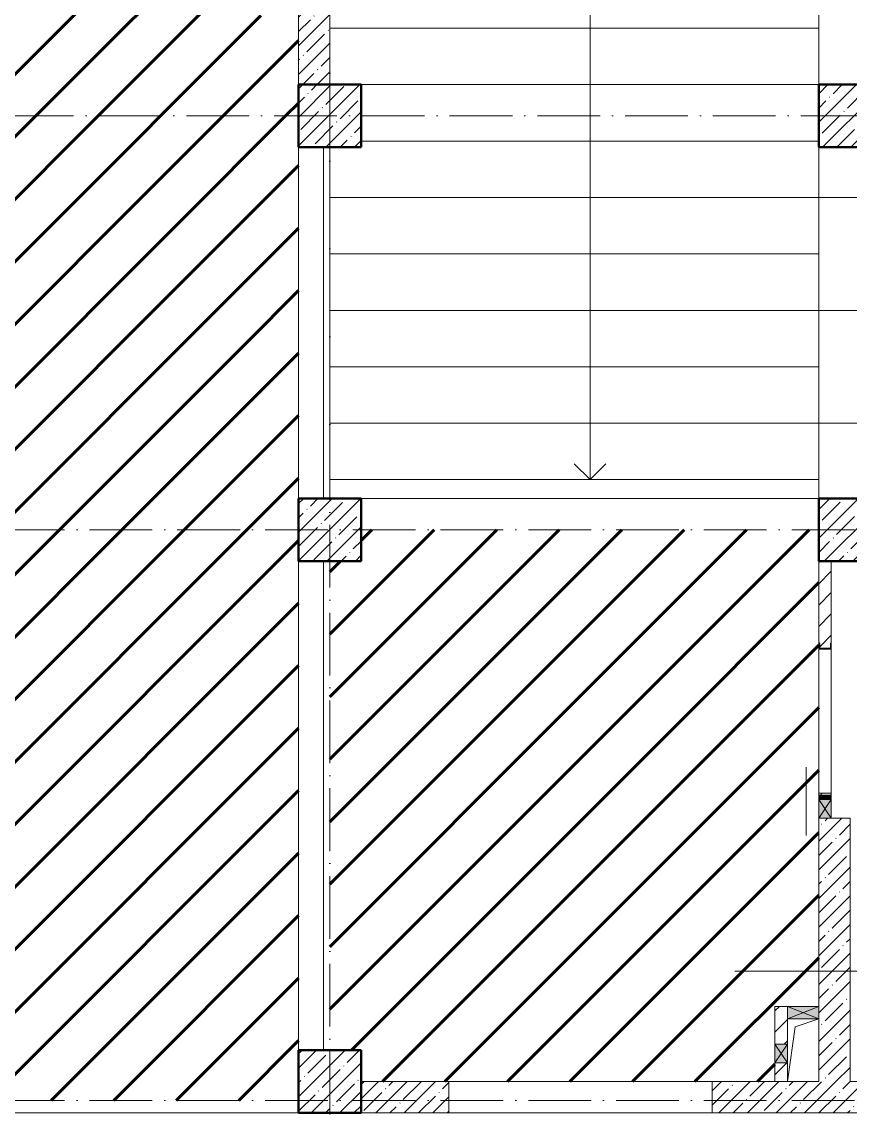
# Model space of a CAD drawing. Header units: millimetres. Extents: x -606178 to 312196, y -19338 to 632709.
# Drawn here: x -257508 to -250901, y 461300 to 470025 of the extents above; entities that cross this region are included whole.
import ezdxf

# ---------------------------------------------------------------- set-up
doc = ezdxf.new("R2010")
doc.units = ezdxf.units.MM
doc.linetypes.add('200_ШТРИХ_ш1п0_6_', pattern=[160, 100, -60])
doc.linetypes.add('50_200_ШТРИХ_1Т_ш5_п1_п1_', pattern=[700, 500, -100, 0, -100])
for name, color, linetype, lineweight in [('6.4.1) Окр пт с инж. ПТ2.16', 3, 'Continuous', 60), ('A-DETL-GENF-OTLN', 7, 'Continuous', 9), ('A-FLOR-____-OTLN', 7, 'Continuous', 9), ('A-GENM-____-MCUT', 7, 'Continuous', 25), ('A-GENM-____-OTLN', 7, 'Continuous', 9), ('A-GENM-____-OTLN-1', 7, 'Continuous', 25), ('A-GLAZ-____-OTLN', 7, 'Continuous', 9), ('A-WALL-____-MCUT-1', 7, 'Continuous', 9), ('A-WALL-____-OTLN', 7, 'Continuous', 9), ('A-WALL-____-PATT-1', 7, 'Continuous', 9), ('A-WALL-FNSH-MCUT-1', 7, 'Continuous', 9), ('I-WALL-____-OTLN', 7, 'Continuous', 9), ('S-COLS-____-MCUT', 7, 'Continuous', 50), ('S-COLS-____-OTLN', 7, 'Continuous', 9), ('S-GRID-____-OTLN-1', 7, '50_200_ШТРИХ_1Т_ш5_п1_п1_', 9), ('S-STRS-____-OTLN-1', 7, 'Continuous', 9)]:
    doc.layers.add(name, color=color, linetype=linetype, lineweight=lineweight)
doc.layers.add('A-DETL-GENF-OTLN-4', color=9, linetype='200_ШТРИХ_ш1п0_6_', lineweight=9, true_color=0x808080)
doc.layers.add('A-DETL-GENF-OTLN-5', color=7, linetype='Continuous', lineweight=5, true_color=0xc0c0c0)
pattern_1 = [(45, (-264901.3, 451794.26), (-84.8528, 84.8528), [])]
pattern_2 = [(45, (-264901.3, 451794.26), (-114.04925, 114.04925), []), (45, (-264787.25, 451794.26), (-114.04925, 114.04925), [201.612, -40.322, 3.353, -36.97])]

# ---------------------------------------------------------------- blocks, each defined once
blk = doc.blocks.new('BSC_Колонна _Прямоугольная - 500х500-V103-АР1_План отверстий 2 этажа в осях 1-64_А-ГГ')
at = {"layer": 'S-COLS-____-OTLN'}
h = blk.add_hatch(dxfattribs=at)
h.set_pattern_fill('FP_132', color=256, style=0, pattern_type=2)
h.set_pattern_definition([(45, (-9850, -9781.04), (-114.0493, 114.0493), []), (45, (-9735.95, -9781.04), (-114.0493, 114.0493), [201.613, -40.323, 3.353, -36.97])])
h.paths.add_polyline_path([(-250, -250), (250, -250), (250, 250), (-250, 250)], flags=0)
at = {"layer": 'S-COLS-____-MCUT'}
for p, q in [((250, 250), (-250, 250)), ((-250, 250), (-250, -250)), ((250, -250), (250, 250)), ((-250, -250), (250, -250))]:
    blk.add_line(p, q, dxfattribs=at)
blk = doc.blocks.new('BSC_Колонна _Прямоугольная - 500х500-V105-АР1_План отверстий 2 этажа в осях 1-64_А-ГГ')
at = {"layer": 'S-COLS-____-OTLN'}
h = blk.add_hatch(dxfattribs=at)
h.set_pattern_fill('FP_134', color=256, style=0, pattern_type=2)
h.set_pattern_definition([(45, (-9850, -17481.04), (-114.0493, 114.0493), []), (45, (-9735.95, -17481.04), (-114.0493, 114.0493), [201.613, -40.323, 3.353, -36.97])])
h.paths.add_polyline_path([(-250, -250), (250, -250), (250, 250), (-250, 250)], flags=0)
at = {"layer": 'S-COLS-____-MCUT'}
for p, q in [((250, 250), (-250, 250)), ((-250, 250), (-250, -250)), ((250, -250), (250, 250)), ((-250, -250), (250, -250))]:
    blk.add_line(p, q, dxfattribs=at)
blk = doc.blocks.new('BSC_Колонна _Прямоугольная - 500х700-V110-АР1_План отверстий 2 этажа в осях 1-64_А-ГГ')
at = {"layer": 'S-COLS-____-OTLN'}
h = blk.add_hatch(dxfattribs=at)
h.set_pattern_fill('FP_139', color=256, style=0, pattern_type=2)
h.set_pattern_definition([(315, (-17481.04, 14100), (114.0493, 114.0493), []), (315, (-17481.04, 13985.95), (114.0493, 114.0493), [201.612, -40.322, 3.353, -36.97])])
h.paths.add_polyline_path([(-250, 350), (-250, -350), (250, -350), (250, 350)], flags=0)
at = {"layer": 'S-COLS-____-MCUT'}
for p, q in [((250, 350), (-250, 350)), ((-250, 350), (-250, -350)), ((250, -350), (250, 350)), ((-250, -350), (250, -350))]:
    blk.add_line(p, q, dxfattribs=at)
blk = doc.blocks.new('BSC_Колонна _Прямоугольная - 500х700-V134-АР1_План отверстий 2 этажа в осях 1-64_А-ГГ')
at = {"layer": 'S-COLS-____-OTLN'}
h = blk.add_hatch(dxfattribs=at)
h.set_pattern_fill('FP_164', color=256, style=0, pattern_type=2)
h.set_pattern_definition([(315, (-14181.04, 14100), (114.0493, 114.0493), []), (315, (-14181.04, 13985.95), (114.0493, 114.0493), [201.612, -40.322, 3.353, -36.97])])
h.paths.add_polyline_path([(-250, 350), (-250, -350), (250, -350), (250, 350)], flags=0)
at = {"layer": 'S-COLS-____-MCUT'}
for p, q in [((250, 350), (-250, 350)), ((-250, 350), (-250, -350)), ((250, -350), (250, 350)), ((-250, -350), (250, -350))]:
    blk.add_line(p, q, dxfattribs=at)
blk = doc.blocks.new('154_Стойка_СКБ_Швеллер - СМ-2180_100-28318692-АР1_План отверстий 2 этажа в осях 1-64_А-ГГ')
at = {"layer": 'A-GENM-____-MCUT'}
for p, q in [((171, 50), (125, 50)), ((125, 50), (125, -50)), ((129.5, 42.4), (171, 42.4)), ((129.5, -42.4), (129.5, 42.4)), ((171, 42.4), (171, 50)), ((125, -50), (171, -50)), ((171, -42.4), (129.5, -42.4)), ((171, -50), (171, -42.4))]:
    blk.add_line(p, q, dxfattribs=at)
blk = doc.blocks.new('AR_Отверстие прямоугольное _в плите_ - AR_Отверстие прямоугольное _в плите_-V185-АР1_План отверстий 2 этажа в осях 1-64_А-ГГ')
at = {"layer": 'A-GENM-____-OTLN'}
for p, q in [((-125, -250), (-62.5, 187.5)), ((-62.5, 187.5), (125, 250))]:
    blk.add_line(p, q, dxfattribs=at)
blk = doc.blocks.new('AR_Отверстие прямоугольное _в стене__БезПР - AR_Отверстие прямоугольное _в стене__БезПР-36788821-АР1_План отверстий 2 этажа в осях 1-64_А-ГГ')
at = {"layer": 'A-GLAZ-____-OTLN'}
blk.add_hatch(color=256, dxfattribs=at).paths.add_polyline_path([(-15, -50), (-15, 50), (-50, 50), (-50, -50)], flags=0)
at = {"layer": 'A-DETL-GENF-OTLN'}
for p, q in [((-50, -50), (-50, 50)), ((-50, 50), (-15, 50)), ((-50, 50), (-15, 15)), ((-15, 50), (-50, 50)), ((-50, 50), (-50, -50)), ((-15, -15), (-50, -50)), ((-15, -50), (-50, -50)), ((-50, -50), (-15, -50))]:
    blk.add_line(p, q, dxfattribs=at)
blk = doc.blocks.new('AR_Отверстие прямоугольное _в стене__БезПР - AR_Отверстие прямоугольное _в стене__БезПР-36428168-АР1_План отверстий 2 этажа в осях 1-64_А-ГГ')
at = {"layer": 'A-GLAZ-____-OTLN'}
blk.add_hatch(color=256, dxfattribs=at).paths.add_polyline_path([(-75, -50), (75, -50), (75, 50), (-75, 50)], flags=0)
at = {"layer": 'A-DETL-GENF-OTLN'}
for p, q in [((-75, -50), (-75, 50)), ((-75, 50), (75, 50)), ((75, 50), (-75, -50)), ((-75, 50), (75, -50)), ((75, 50), (-75, 50)), ((-75, 50), (-75, -50)), ((75, 50), (75, -50)), ((75, -50), (75, 50)), ((75, -50), (-75, -50)), ((-75, -50), (75, -50))]:
    blk.add_line(p, q, dxfattribs=at)
blk = doc.blocks.new('AR_Отверстие прямоугольное _в стене__БезПР - AR_Отверстие прямоугольное _в стене__БезПР-36789562-АР1_План отверстий 2 этажа в осях 1-64_А-ГГ')
at = {"layer": 'A-GLAZ-____-OTLN'}
blk.add_hatch(color=256, dxfattribs=at).paths.add_polyline_path([(75, -50), (75, 50), (-75, 50), (-75, -50)], flags=0)
at = {"layer": 'A-DETL-GENF-OTLN'}
for p, q in [((-75, -50), (-75, 50)), ((-75, 50), (75, 50)), ((75, 50), (-75, -50)), ((-75, 50), (75, -50)), ((75, 50), (-75, 50)), ((-75, 50), (-75, -50)), ((75, 50), (75, -50)), ((75, -50), (75, 50)), ((75, -50), (-75, -50)), ((-75, -50), (75, -50))]:
    blk.add_line(p, q, dxfattribs=at)
blk = doc.blocks.new('AR_Отверстие прямоугольное _в стене__БезПР - AR_Отверстие прямоугольное _в стене__БезПР-36428146-АР1_План отверстий 2 этажа в осях 1-64_А-ГГ')
at = {"layer": 'A-GLAZ-____-OTLN'}
blk.add_hatch(color=256, dxfattribs=at).paths.add_polyline_path([(125, -50), (125, 50), (-125, 50), (-125, -50)], flags=0)
at = {"layer": 'A-DETL-GENF-OTLN'}
for p, q in [((-125, -50), (-125, 50)), ((-125, 50), (125, 50)), ((125, 50), (-125, -50)), ((-125, 50), (125, -50)), ((125, 50), (-125, 50)), ((-125, 50), (-125, -50)), ((125, 50), (125, -50)), ((125, -50), (125, 50)), ((125, -50), (-125, -50)), ((-125, -50), (125, -50))]:
    blk.add_line(p, q, dxfattribs=at)
blk = doc.blocks.new('DET_L_Имитация разреза_ISO2-5 - Влево-36878805-АР1_План отверстий 2 этажа в осях 1-64_А-ГГ')
at = {"layer": 'A-DETL-GENF-OTLN-5'}
blk.add_line((143.1, 0), (686.9, 0), dxfattribs=at)
blk = doc.blocks.new('DET_L_Имитация разреза_ISO2-5 - Низ-36884722-АР1_План отверстий 2 этажа в осях 1-64_А-ГГ')
at = {"layer": 'A-DETL-GENF-OTLN-5'}
blk.add_line((143.1, 0), (1256.9, 0), dxfattribs=at)

msp = doc.modelspace()

# ---------------------------------------------------------------- hatches: boundary and pattern name
at = {"layer": '6.4.1) Окр пт с инж. ПТ2.16'}
h = msp.add_hatch(dxfattribs=at)
h.set_pattern_fill('ANSI31', color=256, scale=111)
h.paths.add_polyline_path([(-257187.0887, 472625.3011, -0.068304719), (-256823.3767, 475275.3011), (-259301.3011, 475275.3011), (-259301.3011, 475025.3011), (-259301.3011, 473650.3011), (-259295.3011, 473650.3011), (-259295.3011, 473575.3011), (-259295.3011, 473569.3011), (-259301.3011, 473545.3011), (-259301.3011, 473575.3011), (-259341.3011, 473575.3011), (-259341.3011, 473570.3011), (-259451.3011, 473570.3011), (-259451.3011, 472680.3011), (-259301.3011, 472680.3011), (-259301.3011, 472705.3011), (-259295.3011, 472750.3011), (-259295.3011, 472681.3011), (-259295.3011, 472675.3011), (-259295.3011, 472600.3011), (-259301.3011, 471500.3011), (-259295.3011, 471500.3011), (-259295.3011, 471425.3011), (-259295.3011, 471419.3011), (-259295.3011, 471350.3011), (-259301.3011, 470825.3011), (-259301.3011, 470425.3011), (-259301.3011, 470000.3011), (-259301.3011, 469725.3011), (-259295.3011, 469725.3011), (-259295.3011, 469650.3011), (-259301.3011, 469525.3011), (-259301.3011, 469275.3011), (-256599.0153, 469275.3011, -0.087106181)])
h = msp.add_hatch(dxfattribs=at)
h.set_pattern_fill('ANSI31', color=256, scale=111)
h.paths.add_polyline_path([(-256001.3011, 472075.3011), (-256001.3011, 473175.3011), (-256001.3011, 473425.3011), (-256001.3011, 474575.3011), (-256991.8518, 474575.3011, 0.049935914), (-257187.0887, 472625.3011, 0.087106181), (-256599.0153, 469275.3011), (-255301.3011, 469275.3011), (-255301.3011, 469525.3011), (-255301.3011, 470075.3011), (-256001.3011, 470075.3011), (-256001.3011, 470975.3011)])
h = msp.add_hatch(dxfattribs=at)
h.set_pattern_fill('ANSI31', color=256, scale=111)
h.paths.add_polyline_path([(-256599.0153, 469275.3011), (-259301.3011, 469275.3011), (-259301.3011, 469000.3011), (-259295.3011, 469000.3011), (-259295.3011, 468925.3011), (-259301.3011, 468680.3011), (-259301.3011, 468430.3011), (-259301.3011, 468225.3011), (-259295.3011, 468225.3011), (-259295.3011, 468150.3011), (-259301.3011, 468100.3011), (-259295.3011, 468100.3011), (-259295.3011, 468025.3011), (-259301.3011, 467800.3011), (-259301.3011, 467550.3011), (-259301.3011, 467400.3011), (-259295.3011, 467400.3011), (-259295.3011, 467331.3011), (-259295.3011, 467325.3011), (-259295.3011, 467250.3011), (-259301.3011, 466225.3011), (-259301.3011, 465975.3011), (-255301.3011, 465975.3011), (-255301.3011, 466225.3011), (-255301.3011, 466833.9095, -0.070626069)])
h = msp.add_hatch(dxfattribs=at)
h.set_pattern_fill('ANSI31', color=256, scale=111)
h.paths.add_polyline_path([(-255301.3011, 469025.3011), (-255301.3011, 469275.3011), (-256599.0153, 469275.3011, 0.070626069), (-255301.3011, 466833.9095)], flags=17)
h = msp.add_hatch(dxfattribs=at)
h.set_pattern_fill('ANSI31', color=256, scale=111)
h.paths.add_polyline_path([(-255301.3011, 465725.3011), (-255301.3011, 465975.3011), (-259301.3011, 465975.3011), (-259301.3011, 465725.3011), (-259301.3011, 465500.3011), (-259295.3011, 465500.3011), (-259295.3011, 465425.3011), (-259295.3011, 465350.3011), (-259301.3011, 465125.3011), (-259301.3011, 464525.3011), (-259301.3011, 464350.3011), (-259295.3011, 464350.3011), (-259295.3011, 464281.3011), (-259295.3011, 464275.3011), (-259295.3011, 464200.3011), (-259301.3011, 463500.3011), (-259295.3011, 463500.3011), (-259295.3011, 463425.3011), (-259295.3011, 463419.3011), (-259295.3011, 463350.3011), (-259301.3011, 462725.3011), (-259295.3011, 462725.3011), (-259295.3011, 462650.3011), (-259301.3011, 462600.3011), (-259295.3011, 462600.3011), (-259295.3011, 462525.3011), (-259301.3011, 461825.3011), (-259301.3011, 461425.3011), (-255301.3011, 461425.3011), (-255301.3011, 461825.3011)])
h = msp.add_hatch(dxfattribs=at)
h.set_pattern_fill('ANSI31', color=256, scale=111)
h.paths.add_polyline_path([(-254598.3845, 465975.3011), (-254801.3011, 465975.3011), (-254801.3011, 465725.3011), (-255051.3011, 465725.3011), (-255051.3011, 461825.3011), (-254801.3011, 461825.3011), (-254801.3011, 461575.3011), (-254101.3011, 461575.3011), (-252001.3011, 461575.3011), (-251501.3011, 461575.3011), (-251501.3011, 461725.3011), (-251501.3011, 461875.3011), (-251501.3011, 462175.3011), (-251401.3011, 462175.3011), (-251151.3011, 462175.3011), (-251151.3011, 463553.2166, -0.108338813)])
h = msp.add_hatch(dxfattribs=at)
h.set_pattern_fill('ANSI31', color=256, scale=111)
h.paths.add_polyline_path([(-251151.3011, 465025.3011), (-251151.3011, 465071.3011), (-251151.3011, 465725.3011), (-251151.3011, 465975.3011), (-254598.3845, 465975.3011, 0.108338813), (-251151.3011, 463553.2166), (-251151.3011, 463675.3011), (-251151.3011, 463825.3011), (-251151.3011, 463860.3011)], flags=17)
at = {"layer": 'A-WALL-____-PATT-1'}
h = msp.add_hatch(dxfattribs=at)
h.set_pattern_fill('FP_25', color=256, style=0, pattern_type=2)
h.set_pattern_definition(pattern_2)
h.paths.add_polyline_path([(-255301.3011, 469525.3011), (-255051.3011, 469525.3011), (-255051.3011, 470375.3011), (-255301.3011, 470375.3011), (-255301.3011, 469730.0476)], flags=0)
h.paths.add_polyline_path([(-255301.3011, 470675.3011), (-255051.3011, 470675.3011), (-255051.3011, 473425.3011), (-255301.3011, 473425.3011), (-255301.3011, 473170.0236)], flags=0)
h = msp.add_hatch(dxfattribs=at)
h.set_pattern_fill('FP_4', color=256, style=0, pattern_type=2)
h.set_pattern_definition(pattern_1)
h.paths.add_polyline_path([(-251151.3011, 463860.3011), (-251051.3011, 463860.3011), (-251051.3011, 463875.3011), (-251151.3011, 463875.3011)], flags=0)
h.paths.add_polyline_path([(-251058.9011, 465029.8011), (-251057.8725, 465071.3011), (-251051.3011, 465071.3011), (-251051.3011, 465725.3011), (-251151.3011, 465725.3011), (-251151.3011, 465071.3011), (-251143.7011, 465071.3011), (-251143.7011, 465029.8011)], flags=0)
h = msp.add_hatch(dxfattribs=at)
h.set_pattern_fill('FP_25', color=256, style=0, pattern_type=2)
h.set_pattern_definition(pattern_2)
h.paths.add_polyline_path([(-251151.3011, 461575.3011), (-250901.3011, 461575.3011), (-250901.3011, 463675.3011), (-251151.3011, 463675.3011), (-251151.3011, 462075.3011)], flags=0)
h = msp.add_hatch(dxfattribs=at)
h.set_pattern_fill('FP_4', color=256, style=0, pattern_type=2)
h.set_pattern_definition(pattern_1)
h.paths.add_polyline_path([(-251501.3011, 461575.3011), (-251401.3011, 461575.3011), (-251401.3011, 461725.3011), (-251501.3011, 461725.3011)], flags=0)
h.paths.add_polyline_path([(-251441.3011, 461875.3011), (-251401.3011, 461875.3011), (-251401.3011, 462175.3011), (-251501.3011, 462175.3011), (-251501.3011, 461875.3011)], flags=0)
h = msp.add_hatch(dxfattribs=at)
h.set_pattern_fill('FP_25', color=256, style=0, pattern_type=2)
h.set_pattern_definition(pattern_2)
h.paths.add_polyline_path([(-242051.3011, 461325.3011), (-242051.3011, 461575.3011), (-242251.3011, 461575.3011), (-242251.3011, 461325.3011)], flags=0)
h.paths.add_polyline_path([(-244351.3011, 461325.3011), (-244351.3011, 461575.3011), (-252001.3011, 461575.3011), (-252001.3011, 461325.3011), (-247240.3478, 461325.3011)], flags=0)
h.paths.add_polyline_path([(-254310.2049, 461325.3011), (-254101.3011, 461325.3011), (-254101.3011, 461575.3011), (-254801.3011, 461575.3011), (-254801.3011, 461325.3011)], flags=0)
at = {"layer": 'S-COLS-____-OTLN'}
h = msp.add_hatch(dxfattribs=at)
h.set_pattern_fill('FP_25', color=256, style=0, pattern_type=2)
h.set_pattern_definition(pattern_2)
h.paths.add_polyline_path([(-255301.3011, 465725.3011), (-254801.3011, 465725.3011), (-254801.3011, 466225.3011), (-255301.3011, 466225.3011)], flags=0)

# ---------------------------------------------------------------- linework, layer by layer
at = {"layer": 'A-FLOR-____-OTLN'}
for p, q in [((-255051.3011, 466225.3011), (-255051.3011, 469025.3011)), ((-251151.3011, 466225.3011), (-254801.3011, 466225.3011)), ((-259301.3011, 461325.3011), (-255301.3011, 461325.3011))]:
    msp.add_line(p, q, dxfattribs=at)
at = {"layer": 'A-WALL-____-MCUT-1'}
for p, q in [((-255301.3011, 470375.3011), (-255301.3011, 469525.3011)), ((-255051.3011, 469525.3011), (-255051.3011, 470375.3011)), ((-251151.3011, 463675.3011), (-251151.3011, 462175.3011)), ((-250901.3011, 463675.3011), (-251051.3011, 463675.3011)), ((-250901.3011, 461575.3011), (-250901.3011, 463675.3011)), ((-251151.3011, 462075.3011), (-251151.3011, 461575.3011)), ((-254101.3011, 461575.3011), (-254801.3011, 461575.3011)), ((-254101.3011, 461325.3011), (-254101.3011, 461575.3011)), ((-251151.3011, 461575.3011), (-252001.3011, 461575.3011)), ((-252001.3011, 461575.3011), (-252001.3011, 461325.3011)), ((-248451.3011, 461575.3011), (-250901.3011, 461575.3011)), ((-254801.3011, 461325.3011), (-254101.3011, 461325.3011)), ((-252001.3011, 461325.3011), (-244351.3011, 461325.3011))]:
    msp.add_line(p, q, dxfattribs=at)
at = {"layer": 'A-WALL-____-OTLN'}
for p, q in [((-254101.3011, 461575.3011), (-252001.3011, 461575.3011)), ((-252001.3011, 461325.3011), (-254101.3011, 461325.3011))]:
    msp.add_line(p, q, dxfattribs=at)
at = {"layer": 'A-WALL-FNSH-MCUT-1'}
for p, q in [((-251151.3011, 465725.3011), (-251151.3011, 465071.3011)), ((-251051.3011, 465071.3011), (-251051.3011, 465725.3011)), ((-251151.3011, 463875.3011), (-251151.3011, 463860.3011)), ((-251051.3011, 463875.3011), (-251151.3011, 463875.3011)), ((-251051.3011, 463860.3011), (-251051.3011, 463875.3011)), ((-251401.3011, 462175.3011), (-251501.3011, 462175.3011)), ((-251501.3011, 462175.3011), (-251501.3011, 461875.3011)), ((-251401.3011, 461875.3011), (-251401.3011, 462075.3011)), ((-251501.3011, 461725.3011), (-251501.3011, 461575.3011)), ((-251401.3011, 461575.3011), (-251401.3011, 461725.3011))]:
    msp.add_line(p, q, dxfattribs=at)
at = {"layer": 'I-WALL-____-OTLN'}
for p, q in [((-255301.3011, 466225.3011), (-255301.3011, 469025.3011)), ((-255101.3011, 469025.3011), (-255101.3011, 466225.3011)), ((-255301.3011, 461825.3011), (-255301.3011, 465725.3011)), ((-255101.3011, 465725.3011), (-255101.3011, 461825.3011)), ((-251151.3011, 463875.3011), (-251151.3011, 465025.3011)), ((-251051.3011, 465025.3011), (-251051.3011, 463875.3011))]:
    msp.add_line(p, q, dxfattribs=at)
at = {"layer": 'S-COLS-____-MCUT'}
for p, q in [((-254801.3011, 466225.3011), (-255301.3011, 466225.3011)), ((-255301.3011, 466225.3011), (-255301.3011, 465725.3011)), ((-254801.3011, 465725.3011), (-254801.3011, 466225.3011)), ((-255301.3011, 465725.3011), (-254801.3011, 465725.3011))]:
    msp.add_line(p, q, dxfattribs=at)
at = {"layer": 'S-GRID-____-OTLN-1'}
for p, q in [((-255051.3011, 447311.6528), (-255051.3011, 501675.2188)), ((-238193.5619, 469275.3011), (-269570.0713, 469275.3011)), ((-269570.0713, 465975.3011), (-238193.5619, 465975.3011)), ((-269570.0713, 461425.3011), (-241030.7004, 461425.3011))]:
    msp.add_line(p, q, dxfattribs=at)
at = {"layer": 'S-STRS-____-OTLN-1'}
for p, q in [((-252976.3011, 470425.3011), (-252976.3011, 469975.3011)), ((-251151.3011, 470425.3011), (-251151.3011, 469525.3011)), ((-251151.3011, 469975.3011), (-255051.3011, 469975.3011)), ((-251151.3011, 469975.3011), (-255051.3011, 469975.3011)), ((-252976.3011, 469975.3011), (-252976.3011, 469525.3011)), ((-251151.3011, 469975.3011), (-251151.3011, 469525.3011)), ((-251151.3011, 469525.3011), (-254801.3011, 469525.3011)), ((-251151.3011, 469525.3011), (-254801.3011, 469525.3011)), ((-252976.3011, 469525.3011), (-252976.3011, 469075.3011)), ((-251151.3011, 469075.3011), (-254801.3011, 469075.3011)), ((-251151.3011, 469075.3011), (-254801.3011, 469075.3011)), ((-252976.3011, 469075.3011), (-252976.3011, 468625.3011)), ((-251151.3011, 469025.3011), (-251151.3011, 468625.3011)), ((-251151.3011, 469025.3011), (-251151.3011, 468625.3011)), ((-251151.3011, 468625.3011), (-255051.3011, 468625.3011)), ((-251151.3011, 468625.3011), (-255051.3011, 468625.3011)), ((-252976.3011, 468625.3011), (-252976.3011, 468175.3011)), ((-251151.3011, 468625.3011), (-251151.3011, 467725.3011)), ((-243551.3011, 468625.3011), (-251151.3011, 468625.3011)), ((-243551.3011, 468625.3011), (-251151.3011, 468625.3011)), ((-251151.3011, 468175.3011), (-255051.3011, 468175.3011)), ((-251151.3011, 468175.3011), (-255051.3011, 468175.3011)), ((-252976.3011, 468175.3011), (-252976.3011, 467725.3011)), ((-251151.3011, 468175.3011), (-251151.3011, 467725.3011)), ((-251151.3011, 467725.3011), (-255051.3011, 467725.3011)), ((-251151.3011, 467725.3011), (-255051.3011, 467725.3011)), ((-252976.3011, 467725.3011), (-252976.3011, 467275.3011)), ((-251151.3011, 467725.3011), (-251151.3011, 466825.3011)), ((-243551.3011, 467725.3011), (-251151.3011, 467725.3011)), ((-243551.3011, 467725.3011), (-251151.3011, 467725.3011)), ((-251151.3011, 467275.3011), (-255051.3011, 467275.3011)), ((-251151.3011, 467275.3011), (-255051.3011, 467275.3011)), ((-252976.3011, 467275.3011), (-252976.3011, 466825.3011)), ((-251151.3011, 467275.3011), (-251151.3011, 466825.3011)), ((-251151.3011, 466825.3011), (-255051.3011, 466825.3011)), ((-251151.3011, 466825.3011), (-255051.3011, 466825.3011)), ((-252976.3011, 466825.3011), (-252976.3011, 466375.3011)), ((-251151.3011, 466825.3011), (-251151.3011, 466225.3011)), ((-243551.3011, 466825.3011), (-251151.3011, 466825.3011)), ((-243551.3011, 466825.3011), (-251151.3011, 466825.3011)), ((-252976.3011, 466375.3011), (-253101.3011, 466500.3011)), ((-252976.3011, 466375.3011), (-252851.3011, 466500.3011)), ((-251151.3011, 466375.3011), (-255051.3011, 466375.3011))]:
    msp.add_line(p, q, dxfattribs=at)

# ---------------------------------------------------------------- block references
at = {"layer": 'A-DETL-GENF-OTLN-4'}
for name, p, rotation in [('DET_L_Имитация разреза_ISO2-5 - Влево-36878805-АР1_План отверстий 2 этажа в осях 1-64_А-ГГ', (-251251.3011, 464225.3011), 270.0000000000005), ('DET_L_Имитация разреза_ISO2-5 - Низ-36884722-АР1_План отверстий 2 этажа в осях 1-64_А-ГГ', (-250562.9677, 462455.3011), 180)]:
    msp.add_blockref(name, p, dxfattribs=dict(at, rotation=rotation))
at = {"layer": 'A-GENM-____-OTLN'}
msp.add_blockref('AR_Отверстие прямоугольное _в плите_ - AR_Отверстие прямоугольное _в плите_-V185-АР1_План отверстий 2 этажа в осях 1-64_А-ГГ', (-251276.3011, 461825.3011), dxfattribs=at)
at = {"layer": 'A-GENM-____-OTLN-1', "rotation": 89.99999999999993}
msp.add_blockref('154_Стойка_СКБ_Швеллер - СМ-2180_100-28318692-АР1_План отверстий 2 этажа в осях 1-64_А-ГГ', (-251101.3011, 464900.3011), dxfattribs=at)
at = {"layer": 'A-GLAZ-____-OTLN'}
for name, p, rotation in [('AR_Отверстие прямоугольное _в стене__БезПР - AR_Отверстие прямоугольное _в стене__БезПР-36788821-АР1_План отверстий 2 этажа в осях 1-64_А-ГГ', (-251101.3011, 463810.3011), 269.9999999999999), ('AR_Отверстие прямоугольное _в стене__БезПР - AR_Отверстие прямоугольное _в стене__БезПР-36789562-АР1_План отверстий 2 этажа в осях 1-64_А-ГГ', (-251101.3011, 463750.3011), 269.9999999999999), ('AR_Отверстие прямоугольное _в стене__БезПР - AR_Отверстие прямоугольное _в стене__БезПР-36428168-АР1_План отверстий 2 этажа в осях 1-64_А-ГГ', (-251451.3011, 461800.3011), 90)]:
    msp.add_blockref(name, p, dxfattribs=dict(at, rotation=rotation))
msp.add_blockref('AR_Отверстие прямоугольное _в стене__БезПР - AR_Отверстие прямоугольное _в стене__БезПР-36428146-АР1_План отверстий 2 этажа в осях 1-64_А-ГГ', (-251276.3011, 462125.3011), dxfattribs=at)
at = {"layer": 'S-COLS-____-OTLN'}
for name, p in [('BSC_Колонна _Прямоугольная - 500х500-V105-АР1_План отверстий 2 этажа в осях 1-64_А-ГГ', (-255051.3011, 469275.3011)), ('BSC_Колонна _Прямоугольная - 500х500-V103-АР1_План отверстий 2 этажа в осях 1-64_А-ГГ', (-255051.3011, 461575.3011))]:
    msp.add_blockref(name, p, dxfattribs=at)
at = {"layer": 'S-COLS-____-OTLN', "rotation": 89.9999999999999}
for name, p in [('BSC_Колонна _Прямоугольная - 500х700-V110-АР1_План отверстий 2 этажа в осях 1-64_А-ГГ', (-250801.3011, 469275.3011)), ('BSC_Колонна _Прямоугольная - 500х700-V134-АР1_План отверстий 2 этажа в осях 1-64_А-ГГ', (-250801.3011, 465975.3011))]:
    msp.add_blockref(name, p, dxfattribs=at)

doc.saveas('drawing.dxf')
